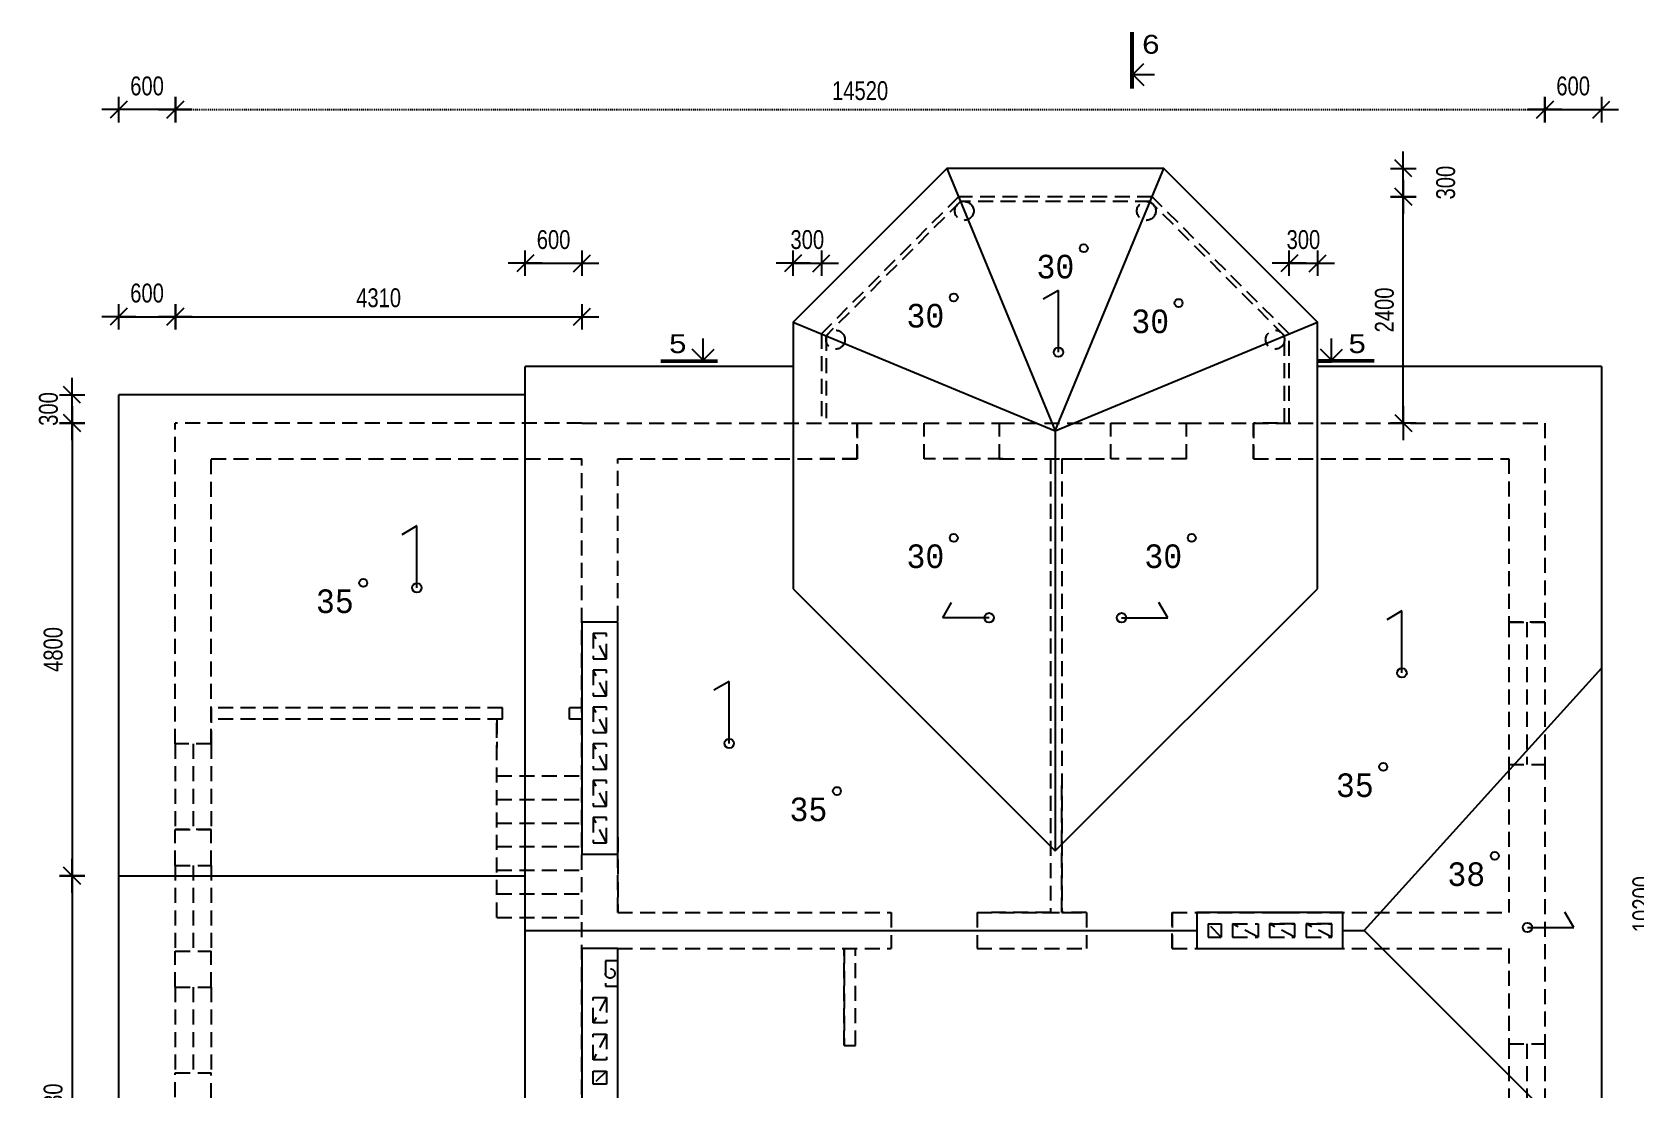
# Model space of a CAD drawing. Extents: x 3578 to 5591, y 95 to 458.
# Drawn here: x 4803.6 to 4973.6, y 181.2 to 293.4 of the extents above; entities that cross this region are included whole.
import ezdxf

# ---------------------------------------------------------------- set-up
doc = ezdxf.new("R2010")
doc.units = 0
doc.header["$MEASUREMENT"] = 0
doc.linetypes.add('HIDDEN2', pattern=[4.7625, 3.175, -1.5875])
doc.layers.get('0').update_dxf_attribs({"linetype": 'CONTINUOUS'})
doc.layers.get('DEFPOINTS').update_dxf_attribs({"linetype": 'CONTINUOUS'})
doc.layers.add('Chata', color=7, linetype='CONTINUOUS')
doc.styles.add('RUSS', font='russ', dxfattribs={"width": 0.8})
doc.styles.get("Standard").update_dxf_attribs({"font": 'cour.ttf'})
doc.dimstyles.new('Text 2mm', dxfattribs={"dimtxt": 2, "dimasz": 0.09, "dimexe": 0, "dimexo": 0, "dimgap": 1, "dimtad": 1, "dimdec": 0, "dimlfac": 100, "dimzin": 0, "dimdsep": 46, "dimtxsty": 'RUSS', "dimblk": 'A8MITTA', "dimcen": 3, "dimse1": 1, "dimse2": 1, "dimclrd": 6, "dimclrt": 6, "dimadec": 0, "dimazin": 0, "dimtp": 6, "dimtm": 6, "dimtfac": 1, "dimtdec": 0, "dimtofl": 0, "dimtmove": 2, "dimatfit": 3, "dimldrblk": 'A8MITTA', "dimfxl": 1, "dimtolj": 1, "dimtzin": 0, "dimarcsym": 0})

# ---------------------------------------------------------------- blocks, each defined once
blk = doc.blocks.new('A8MITTA', base_point=(3180, 3140))
for p, q in [((3160, 3140), (3200, 3140)), ((3170, 3130), (3190, 3150)), ((3180, 3155), (3180, 3125))]:
    blk.add_line(p, q)
blk = doc.blocks.new('*D612')
at = {"layer": 'Chata', "color": 6, "linetype": 'HIDDEN2', "lineweight": -2, "ltscale": 0.01, "transparency": 16777216}
blk.add_line((4818.85, 285.17), (4963.87, 285.17), dxfattribs=at)
at = {"layer": 'DEFPOINTS', "color": 0, "linetype": 'HIDDEN2', "ltscale": 0.01, "transparency": 16777216}
for p in [(4963.96, 285.17), (4818.76, 251.93), (4963.96, 251.93)]:
    blk.add_point(p, dxfattribs=at)
at = {"layer": 'Chata', "color": 6, "linetype": 'HIDDEN2', "lineweight": -2, "ltscale": 0.01, "transparency": 16777216, "xscale": 0.09, "yscale": 0.09, "zscale": 0.09, "rotation": 180}
blk.add_blockref('A8MITTA', (4818.76, 285.17), dxfattribs=at)
at = {"layer": 'Chata', "color": 6, "linetype": 'HIDDEN2', "lineweight": -2, "ltscale": 0.01, "transparency": 16777216, "xscale": 0.09, "yscale": 0.09, "zscale": 0.09}
blk.add_blockref('A8MITTA', (4963.96, 285.17), dxfattribs=at)
at = {"layer": 'Chata', "color": 6, "linetype": 'HIDDEN2', "ltscale": 0.01, "transparency": 16777216, "insert": (4891.36, 287.17), "char_height": 2, "attachment_point": 5, "style": 'RUSS'}
blk.add_mtext('\\A1;14520', dxfattribs=at)
blk = doc.blocks.new('*D613')
at = {"layer": 'Chata', "color": 6, "linetype": 'HIDDEN2', "lineweight": -2, "ltscale": 0.01, "transparency": 16777216}
blk.add_line((4801.16, 251.84), (4801.16, 155.22), dxfattribs=at)
at = {"layer": 'DEFPOINTS', "color": 0, "linetype": 'HIDDEN2', "ltscale": 0.01, "transparency": 16777216}
for p in [(4818.76, 251.93), (4801.16, 155.13), (4818.76, 155.13)]:
    blk.add_point(p, dxfattribs=at)
at = {"layer": 'Chata', "color": 6, "linetype": 'HIDDEN2', "lineweight": -2, "ltscale": 0.01, "transparency": 16777216, "xscale": 0.09, "yscale": 0.09, "zscale": 0.09}
for p, rotation in [((4801.16, 251.93), 90), ((4801.16, 155.13), 270)]:
    blk.add_blockref('A8MITTA', p, dxfattribs=dict(at, rotation=rotation))
at = {"layer": 'Chata', "color": 6, "linetype": 'HIDDEN2', "ltscale": 0.01, "transparency": 16777216, "insert": (4799.16, 203.53), "char_height": 2, "attachment_point": 5, "rotation": 90, "style": 'RUSS'}
blk.add_mtext('\\A1;9680', dxfattribs=at)
blk = doc.blocks.new('*D614')
at = {"layer": 'Chata', "color": 6, "linetype": 'HIDDEN2', "lineweight": -2, "ltscale": 0.01, "transparency": 16777216}
blk.add_line((4801.16, 252.02), (4801.16, 275.84), dxfattribs=at)
at = {"layer": 'DEFPOINTS', "color": 0, "linetype": 'HIDDEN2', "ltscale": 0.01, "transparency": 16777216}
for p in [(4801.16, 275.93), (4901.78, 275.93), (4887.26, 251.93)]:
    blk.add_point(p, dxfattribs=at)
at = {"layer": 'Chata', "color": 6, "linetype": 'HIDDEN2', "lineweight": -2, "ltscale": 0.01, "transparency": 16777216, "xscale": 0.09, "yscale": 0.09, "zscale": 0.09}
for p, rotation in [((4801.16, 275.93), 90), ((4801.16, 251.93), 270)]:
    blk.add_blockref('A8MITTA', p, dxfattribs=dict(at, rotation=rotation))
at = {"layer": 'Chata', "color": 6, "linetype": 'HIDDEN2', "ltscale": 0.01, "transparency": 16777216, "insert": (4799.16, 263.93), "char_height": 2, "attachment_point": 5, "rotation": 90, "style": 'RUSS'}
blk.add_mtext('\\A1;2400', dxfattribs=at)
blk = doc.blocks.new('*D615')
at = {"color": 6, "lineweight": -2, "ltscale": 0.01, "transparency": 16777216}
blk.add_line((4818.67, 285.17), (4812.85, 285.17), dxfattribs=at)
at = {"layer": 'DEFPOINTS', "color": 0, "ltscale": 0.01, "transparency": 16777216}
for p in [(4812.76, 285.17), (4812.76, 251.93), (4818.76, 251.93)]:
    blk.add_point(p, dxfattribs=at)
at = {"color": 6, "lineweight": -2, "ltscale": 0.01, "transparency": 16777216, "xscale": 0.09, "yscale": 0.09, "zscale": 0.09, "rotation": 180}
blk.add_blockref('A8MITTA', (4812.76, 285.17), dxfattribs=at)
at = {"color": 6, "lineweight": -2, "ltscale": 0.01, "transparency": 16777216, "xscale": 0.09, "yscale": 0.09, "zscale": 0.09}
blk.add_blockref('A8MITTA', (4818.76, 285.17), dxfattribs=at)
at = {"color": 6, "ltscale": 0.01, "transparency": 16777216, "insert": (4815.76, 287.67), "char_height": 2, "attachment_point": 5, "style": 'RUSS'}
blk.add_mtext('\\A1;600', dxfattribs=at)
blk = doc.blocks.new('*D616')
at = {"color": 6, "lineweight": -2, "ltscale": 0.01, "transparency": 16777216}
blk.add_line((4807.81, 251.84), (4807.81, 204.02), dxfattribs=at)
at = {"layer": 'DEFPOINTS', "color": 0, "ltscale": 0.01, "transparency": 16777216}
for p in [(4818.76, 251.93), (4807.81, 203.93), (4812.76, 203.93)]:
    blk.add_point(p, dxfattribs=at)
at = {"color": 6, "lineweight": -2, "ltscale": 0.01, "transparency": 16777216, "xscale": 0.09, "yscale": 0.09, "zscale": 0.09}
for p, rotation in [((4807.81, 251.93), 90), ((4807.81, 203.93), 270)]:
    blk.add_blockref('A8MITTA', p, dxfattribs=dict(at, rotation=rotation))
at = {"color": 6, "ltscale": 0.01, "transparency": 16777216, "insert": (4805.81, 227.93), "char_height": 2, "attachment_point": 5, "rotation": 90, "style": 'RUSS'}
blk.add_mtext('\\A1;4800', dxfattribs=at)
blk = doc.blocks.new('*D617')
at = {"color": 6, "lineweight": -2, "ltscale": 0.01, "transparency": 16777216}
blk.add_line((4807.81, 252.02), (4807.81, 254.84), dxfattribs=at)
at = {"layer": 'DEFPOINTS', "color": 0, "ltscale": 0.01, "transparency": 16777216}
for p in [(4807.81, 254.93), (4812.76, 254.93), (4818.76, 251.93)]:
    blk.add_point(p, dxfattribs=at)
at = {"color": 6, "lineweight": -2, "ltscale": 0.01, "transparency": 16777216, "xscale": 0.09, "yscale": 0.09, "zscale": 0.09}
for p, rotation in [((4807.81, 254.93), 90), ((4807.81, 251.93), 270)]:
    blk.add_blockref('A8MITTA', p, dxfattribs=dict(at, rotation=rotation))
at = {"color": 6, "ltscale": 0.01, "transparency": 16777216, "insert": (4805.31, 253.43), "char_height": 2, "attachment_point": 5, "rotation": 90, "style": 'RUSS'}
blk.add_mtext('\\A1;300', dxfattribs=at)
blk = doc.blocks.new('*D618')
at = {"color": 6, "lineweight": -2, "ltscale": 0.01, "transparency": 16777216}
blk.add_line((4807.81, 203.84), (4807.81, 155.22), dxfattribs=at)
at = {"layer": 'DEFPOINTS', "color": 0, "ltscale": 0.01, "transparency": 16777216}
for p in [(4812.76, 203.93), (4807.81, 155.13), (4818.76, 155.13)]:
    blk.add_point(p, dxfattribs=at)
at = {"color": 6, "lineweight": -2, "ltscale": 0.01, "transparency": 16777216, "xscale": 0.09, "yscale": 0.09, "zscale": 0.09}
for p, rotation in [((4807.81, 203.93), 90), ((4807.81, 155.13), 270)]:
    blk.add_blockref('A8MITTA', p, dxfattribs=dict(at, rotation=rotation))
at = {"color": 6, "ltscale": 0.01, "transparency": 16777216, "insert": (4805.81, 179.53), "char_height": 2, "attachment_point": 5, "rotation": 90, "style": 'RUSS'}
blk.add_mtext('\\A1;4880', dxfattribs=at)
blk = doc.blocks.new('*D629')
at = {"color": 6, "lineweight": -2, "ltscale": 0.01, "transparency": 16777216}
blk.add_line((4964.05, 285.17), (4969.87, 285.17), dxfattribs=at)
at = {"layer": 'DEFPOINTS', "color": 0, "ltscale": 0.01, "transparency": 16777216}
for p in [(4969.96, 285.17), (4969.96, 257.93), (4963.96, 251.93)]:
    blk.add_point(p, dxfattribs=at)
at = {"color": 6, "lineweight": -2, "ltscale": 0.01, "transparency": 16777216, "xscale": 0.09, "yscale": 0.09, "zscale": 0.09, "rotation": 180}
blk.add_blockref('A8MITTA', (4963.96, 285.17), dxfattribs=at)
at = {"color": 6, "lineweight": -2, "ltscale": 0.01, "transparency": 16777216, "xscale": 0.09, "yscale": 0.09, "zscale": 0.09}
blk.add_blockref('A8MITTA', (4969.96, 285.17), dxfattribs=at)
at = {"color": 6, "ltscale": 0.01, "transparency": 16777216, "insert": (4966.96, 287.67), "char_height": 2, "attachment_point": 5, "style": 'RUSS'}
blk.add_mtext('\\A1;600', dxfattribs=at)
blk = doc.blocks.new('*D631')
at = {"color": 6, "lineweight": -2, "ltscale": 0.01, "transparency": 16777216}
blk.add_line((4976.25, 150.02), (4976.25, 251.84), dxfattribs=at)
at = {"layer": 'DEFPOINTS', "color": 0, "ltscale": 0.01, "transparency": 16777216}
for p in [(4963.96, 251.93), (4976.25, 251.93), (4963.96, 149.93)]:
    blk.add_point(p, dxfattribs=at)
at = {"color": 6, "lineweight": -2, "ltscale": 0.01, "transparency": 16777216, "xscale": 0.09, "yscale": 0.09, "zscale": 0.09}
for p, rotation in [((4976.25, 251.93), 90), ((4976.25, 149.93), 270)]:
    blk.add_blockref('A8MITTA', p, dxfattribs=dict(at, rotation=rotation))
at = {"color": 6, "ltscale": 0.01, "transparency": 16777216, "insert": (4974.25, 200.93), "char_height": 2, "attachment_point": 5, "rotation": 90, "style": 'RUSS'}
blk.add_mtext('\\A1;10200', dxfattribs=at)
blk = doc.blocks.new('*D632')
at = {"color": 6, "lineweight": -2, "ltscale": 0.01, "transparency": 16777216}
blk.add_line((4976.25, 252.02), (4976.25, 257.84), dxfattribs=at)
at = {"layer": 'DEFPOINTS', "color": 0, "ltscale": 0.01, "transparency": 16777216}
for p in [(4969.96, 257.93), (4976.25, 257.93), (4963.96, 251.93)]:
    blk.add_point(p, dxfattribs=at)
at = {"color": 6, "lineweight": -2, "ltscale": 0.01, "transparency": 16777216, "xscale": 0.09, "yscale": 0.09, "zscale": 0.09}
for p, rotation in [((4976.25, 257.93), 90), ((4976.25, 251.93), 270)]:
    blk.add_blockref('A8MITTA', p, dxfattribs=dict(at, rotation=rotation))
at = {"color": 6, "ltscale": 0.01, "transparency": 16777216, "insert": (4980.75, 254.93), "char_height": 2, "attachment_point": 5, "rotation": 90, "style": 'RUSS'}
blk.add_mtext('\\A1;600', dxfattribs=at)
blk = doc.blocks.new('*D633')
at = {"color": 6, "lineweight": -2, "ltscale": 0.01, "transparency": 16777216}
blk.add_line((4948.95, 276.02), (4948.95, 278.84), dxfattribs=at)
at = {"layer": 'DEFPOINTS', "color": 0, "ltscale": 0.01, "transparency": 16777216}
for p in [(4923.57, 278.93), (4948.95, 278.93), (4922.33, 275.93)]:
    blk.add_point(p, dxfattribs=at)
at = {"color": 6, "lineweight": -2, "ltscale": 0.01, "transparency": 16777216, "xscale": 0.09, "yscale": 0.09, "zscale": 0.09}
for p, rotation in [((4948.95, 278.93), 90), ((4948.95, 275.93), 270)]:
    blk.add_blockref('A8MITTA', p, dxfattribs=dict(at, rotation=rotation))
at = {"color": 6, "ltscale": 0.01, "transparency": 16777216, "insert": (4953.45, 277.43), "char_height": 2, "attachment_point": 5, "rotation": 90, "style": 'RUSS'}
blk.add_mtext('\\A1;300', dxfattribs=at)
blk = doc.blocks.new('*D634')
at = {"color": 6, "lineweight": -2, "ltscale": 0.01, "transparency": 16777216}
blk.add_line((4948.95, 252.02), (4948.95, 275.84), dxfattribs=at)
at = {"layer": 'DEFPOINTS', "color": 0, "ltscale": 0.01, "transparency": 16777216}
for p in [(4922.33, 275.93), (4948.95, 275.93), (4936.86, 251.93)]:
    blk.add_point(p, dxfattribs=at)
at = {"color": 6, "lineweight": -2, "ltscale": 0.01, "transparency": 16777216, "xscale": 0.09, "yscale": 0.09, "zscale": 0.09}
for p, rotation in [((4948.95, 275.93), 90), ((4948.95, 251.93), 270)]:
    blk.add_blockref('A8MITTA', p, dxfattribs=dict(at, rotation=rotation))
at = {"color": 6, "ltscale": 0.01, "transparency": 16777216, "insert": (4946.95, 263.93), "char_height": 2, "attachment_point": 5, "rotation": 90, "style": 'RUSS'}
blk.add_mtext('\\A1;2400', dxfattribs=at)
blk = doc.blocks.new('*D635')
at = {"color": 6, "lineweight": -2, "ltscale": 0.01, "transparency": 16777216}
blk.add_line((4884.35, 268.88), (4887.17, 268.88), dxfattribs=at)
at = {"layer": 'DEFPOINTS', "color": 0, "ltscale": 0.01, "transparency": 16777216}
for p in [(4887.26, 268.88), (4884.26, 262.64), (4887.26, 261.4)]:
    blk.add_point(p, dxfattribs=at)
at = {"color": 6, "lineweight": -2, "ltscale": 0.01, "transparency": 16777216, "xscale": 0.09, "yscale": 0.09, "zscale": 0.09, "rotation": 180}
blk.add_blockref('A8MITTA', (4884.26, 268.88), dxfattribs=at)
at = {"color": 6, "lineweight": -2, "ltscale": 0.01, "transparency": 16777216, "xscale": 0.09, "yscale": 0.09, "zscale": 0.09}
blk.add_blockref('A8MITTA', (4887.26, 268.88), dxfattribs=at)
at = {"color": 6, "ltscale": 0.01, "transparency": 16777216, "insert": (4885.76, 271.38), "char_height": 2, "attachment_point": 5, "style": 'RUSS'}
blk.add_mtext('\\A1;300', dxfattribs=at)
blk = doc.blocks.new('*D636')
at = {"color": 6, "lineweight": -2, "ltscale": 0.01, "transparency": 16777216}
blk.add_line((4936.95, 268.88), (4939.77, 268.88), dxfattribs=at)
at = {"layer": 'DEFPOINTS', "color": 0, "ltscale": 0.01, "transparency": 16777216}
for p in [(4939.86, 268.88), (4936.86, 251.93), (4939.86, 251.93)]:
    blk.add_point(p, dxfattribs=at)
at = {"color": 6, "lineweight": -2, "ltscale": 0.01, "transparency": 16777216, "xscale": 0.09, "yscale": 0.09, "zscale": 0.09, "rotation": 180}
blk.add_blockref('A8MITTA', (4936.86, 268.88), dxfattribs=at)
at = {"color": 6, "lineweight": -2, "ltscale": 0.01, "transparency": 16777216, "xscale": 0.09, "yscale": 0.09, "zscale": 0.09}
blk.add_blockref('A8MITTA', (4939.86, 268.88), dxfattribs=at)
at = {"color": 6, "ltscale": 0.01, "transparency": 16777216, "insert": (4938.36, 271.38), "char_height": 2, "attachment_point": 5, "style": 'RUSS'}
blk.add_mtext('\\A1;300', dxfattribs=at)
blk = doc.blocks.new('*D637')
at = {"color": 6, "lineweight": -2, "ltscale": 0.01, "transparency": 16777216}
blk.add_line((4855.95, 268.88), (4861.77, 268.88), dxfattribs=at)
at = {"layer": 'DEFPOINTS', "color": 0, "ltscale": 0.01, "transparency": 16777216}
for p in [(4861.86, 268.88), (4855.86, 257.93), (4861.86, 248.13)]:
    blk.add_point(p, dxfattribs=at)
at = {"color": 6, "lineweight": -2, "ltscale": 0.01, "transparency": 16777216, "xscale": 0.09, "yscale": 0.09, "zscale": 0.09, "rotation": 180}
blk.add_blockref('A8MITTA', (4855.86, 268.88), dxfattribs=at)
at = {"color": 6, "lineweight": -2, "ltscale": 0.01, "transparency": 16777216, "xscale": 0.09, "yscale": 0.09, "zscale": 0.09}
blk.add_blockref('A8MITTA', (4861.86, 268.88), dxfattribs=at)
at = {"color": 6, "ltscale": 0.01, "transparency": 16777216, "insert": (4858.86, 271.38), "char_height": 2, "attachment_point": 5, "style": 'RUSS'}
blk.add_mtext('\\A1;600', dxfattribs=at)
blk = doc.blocks.new('*D638')
at = {"color": 6, "lineweight": -2, "ltscale": 0.01, "transparency": 16777216}
blk.add_line((4812.85, 263.21), (4818.67, 263.21), dxfattribs=at)
at = {"layer": 'DEFPOINTS', "color": 0, "ltscale": 0.01, "transparency": 16777216}
for p in [(4818.76, 263.21), (4812.76, 254.93), (4818.76, 251.93)]:
    blk.add_point(p, dxfattribs=at)
at = {"color": 6, "lineweight": -2, "ltscale": 0.01, "transparency": 16777216, "xscale": 0.09, "yscale": 0.09, "zscale": 0.09, "rotation": 180}
blk.add_blockref('A8MITTA', (4812.76, 263.21), dxfattribs=at)
at = {"color": 6, "lineweight": -2, "ltscale": 0.01, "transparency": 16777216, "xscale": 0.09, "yscale": 0.09, "zscale": 0.09}
blk.add_blockref('A8MITTA', (4818.76, 263.21), dxfattribs=at)
at = {"color": 6, "ltscale": 0.01, "transparency": 16777216, "insert": (4815.76, 265.71), "char_height": 2, "attachment_point": 5, "style": 'RUSS'}
blk.add_mtext('\\A1;600', dxfattribs=at)
blk = doc.blocks.new('*D639')
at = {"color": 6, "lineweight": -2, "ltscale": 0.01, "transparency": 16777216}
blk.add_line((4818.85, 263.21), (4861.77, 263.21), dxfattribs=at)
at = {"layer": 'DEFPOINTS', "color": 0, "ltscale": 0.01, "transparency": 16777216}
for p in [(4861.86, 263.21), (4818.76, 251.93), (4861.86, 248.13)]:
    blk.add_point(p, dxfattribs=at)
at = {"color": 6, "lineweight": -2, "ltscale": 0.01, "transparency": 16777216, "xscale": 0.09, "yscale": 0.09, "zscale": 0.09, "rotation": 180}
blk.add_blockref('A8MITTA', (4818.76, 263.21), dxfattribs=at)
at = {"color": 6, "lineweight": -2, "ltscale": 0.01, "transparency": 16777216, "xscale": 0.09, "yscale": 0.09, "zscale": 0.09}
blk.add_blockref('A8MITTA', (4861.86, 263.21), dxfattribs=at)
at = {"color": 6, "ltscale": 0.01, "transparency": 16777216, "insert": (4840.31, 265.21), "char_height": 2, "attachment_point": 5, "style": 'RUSS'}
blk.add_mtext('\\A1;4310', dxfattribs=at)

msp = doc.modelspace()

# ---------------------------------------------------------------- linework, layer by layer
at = {"ltscale": 0.01}
for p, q in [((4900.541, 278.928), (4912.056, 251.128)), ((4912.056, 251.128), (4923.571, 278.928)), ((4912.392, 266.01), (4910.778, 265.078)), ((4912.392, 259.445), (4912.392, 266.01)), ((4884.256, 262.643), (4912.056, 251.128)), ((4912.056, 251.128), (4939.856, 262.643)), ((4855.856, 143.928), (4855.856, 257.928)), ((4884.256, 257.928), (4855.856, 257.928)), ((4969.956, 257.928), (4939.856, 257.928)), ((4969.956, 257.928), (4969.956, 143.928)), ((4812.756, 152.128), (4812.756, 254.928)), ((4855.856, 254.928), (4812.756, 254.928)), ((4912.056, 251.128), (4912.056, 206.568)), ((4844.375, 241.033), (4842.761, 240.101)), ((4844.375, 234.469), (4844.375, 241.033)), ((4884.256, 234.368), (4912.056, 206.568)), ((4912.056, 206.568), (4939.856, 234.368)), ((4900.131, 231.298), (4901.063, 232.912)), ((4905.031, 231.298), (4900.131, 231.298)), ((4919.082, 231.298), (4923.981, 231.298)), ((4923.981, 231.298), (4923.049, 232.912)), ((4948.808, 232.015), (4947.194, 231.083)), ((4948.808, 225.45), (4948.808, 232.015)), ((4877.479, 224.532), (4875.864, 223.6)), ((4877.479, 217.967), (4877.479, 224.532)), ((4969.956, 225.957), (4944.813, 198.128)), ((4812.756, 203.928), (4855.856, 203.928)), ((4967.017, 198.458), (4966.085, 200.072)), ((4855.856, 198.128), (4927.056, 198.128)), ((4942.556, 198.128), (4944.813, 198.128)), ((4969.956, 172.985), (4944.813, 198.128)), ((4962.117, 198.458), (4967.017, 198.458))]:
    msp.add_line(p, q, dxfattribs=at)
msp.add_lwpolyline([(4939.856, 234.368), (4939.856, 262.643), (4923.571, 278.928), (4900.541, 278.928), (4884.256, 262.643), (4884.256, 234.368)], dxfattribs=at)
for points in [[(4865.656, 206.228), (4865.656, 230.828), (4861.856, 230.828), (4861.856, 206.228)], [(4927.056, 196.228), (4942.556, 196.228), (4942.556, 200.028), (4927.056, 200.028)], [(4865.658, 178.028), (4865.658, 196.228), (4861.858, 196.228), (4861.858, 178.028)]]:
    msp.add_lwpolyline(points, close=True, dxfattribs=at)
for centre, radius in [((4915.078, 270.471), 0.424), ((4901.293, 265.264), 0.424), ((4925.132, 264.666), 0.424), ((4912.392, 259.445), 0.5), ((4901.293, 239.761), 0.424), ((4926.516, 239.761), 0.424), ((4838.684, 234.989), 0.424), ((4844.375, 234.469), 0.5), ((4905.031, 231.298), 0.5), ((4919.082, 231.298), 0.5), ((4948.808, 225.45), 0.5), ((4877.479, 217.967), 0.5), ((4946.826, 215.482), 0.424), ((4888.893, 212.922), 0.424), ((4958.642, 206.049), 0.424), ((4962.117, 198.458), 0.5)]:
    msp.add_circle(centre, radius, dxfattribs=at)
at = {"layer": 'Chata', "ltscale": 0.01}
for p, q in [((4920.068, 293.394), (4920.068, 287.394)), ((4920.268, 293.394), (4920.268, 287.394)), ((4920.268, 288.894), (4921.433, 290.059)), ((4920.268, 287.394), (4920.268, 288.894)), ((4920.268, 288.894), (4921.433, 287.729)), ((4920.268, 288.894), (4922.558, 288.894)), ((4874.733, 258.612), (4874.733, 260.903)), ((4941.348, 258.612), (4941.348, 260.903)), ((4870.233, 258.612), (4876.233, 258.612)), ((4874.733, 258.612), (4873.568, 259.777)), ((4874.733, 258.612), (4875.898, 259.777)), ((4945.848, 258.612), (4939.848, 258.612)), ((4941.348, 258.612), (4940.183, 259.777)), ((4941.348, 258.612), (4942.513, 259.777)), ((4870.233, 258.412), (4876.233, 258.412)), ((4876.233, 258.412), (4874.733, 258.412)), ((4945.848, 258.412), (4939.848, 258.412)), ((4939.848, 258.412), (4941.348, 258.412))]:
    msp.add_line(p, q, dxfattribs=at)
at = {"layer": 'Chata', "color": 1, "linetype": 'HIDDEN2', "ltscale": 0.5}
for p, q in [((4818.756, 217.928), (4818.756, 251.928)), ((4861.856, 251.928), (4818.756, 251.928)), ((4861.856, 251.928), (4891.056, 251.928)), ((4861.856, 251.928), (4861.856, 251.928)), ((4888.456, 251.928), (4891.056, 251.928)), ((4891.056, 248.128), (4891.056, 251.928)), ((4891.056, 251.928), (4898.156, 251.928)), ((4891.056, 251.928), (4891.056, 248.128)), ((4898.156, 248.128), (4898.156, 251.928)), ((4898.156, 251.928), (4906.156, 251.928)), ((4906.156, 251.928), (4917.956, 251.928)), ((4906.156, 248.128), (4906.156, 251.928)), ((4917.956, 248.128), (4917.956, 251.928)), ((4917.956, 251.928), (4925.956, 251.928)), ((4925.956, 248.128), (4925.956, 251.928)), ((4925.956, 251.928), (4933.056, 251.928)), ((4933.056, 248.128), (4933.056, 251.928)), ((4933.056, 251.928), (4963.956, 251.928)), ((4935.656, 251.928), (4933.056, 251.928)), ((4933.056, 251.928), (4933.056, 248.128)), ((4963.956, 251.928), (4963.956, 230.828)), ((4822.556, 217.928), (4822.556, 248.128)), ((4822.556, 248.128), (4861.856, 248.128)), ((4861.856, 171.228), (4861.856, 248.128)), ((4865.656, 248.128), (4891.056, 248.128)), ((4865.656, 200.028), (4865.656, 248.128)), ((4865.656, 248.128), (4872.156, 248.128)), ((4891.056, 248.128), (4886.856, 248.128)), ((4906.506, 248.128), (4898.156, 248.128)), ((4906.156, 248.128), (4917.956, 248.128)), ((4911.556, 248.128), (4911.556, 200.028)), ((4912.756, 248.128), (4912.756, 200.028)), ((4912.756, 248.128), (4917.456, 248.128)), ((4925.956, 248.128), (4917.956, 248.128)), ((4933.056, 248.128), (4960.156, 248.128)), ((4960.156, 248.128), (4960.156, 230.828)), ((4864.456, 226.928), (4863.056, 229.628)), ((4963.956, 230.828), (4960.156, 230.828)), ((4960.156, 230.828), (4963.956, 230.828)), ((4960.156, 230.828), (4960.156, 215.728)), ((4962.056, 230.828), (4962.056, 215.728)), ((4963.956, 230.828), (4963.956, 215.728)), ((4864.456, 223.028), (4863.056, 225.728)), ((4822.556, 221.728), (4822.556, 217.928)), ((4853.456, 221.728), (4822.556, 221.728)), ((4853.456, 220.528), (4853.456, 221.728)), ((4861.856, 221.728), (4860.556, 221.728)), ((4860.556, 220.528), (4860.556, 221.728)), ((4864.456, 219.128), (4863.056, 221.828)), ((4853.456, 220.528), (4822.556, 220.528)), ((4852.856, 199.528), (4852.856, 220.528)), ((4852.856, 220.528), (4852.856, 217.528)), ((4861.856, 220.528), (4860.556, 220.528)), ((4861.856, 220.528), (4860.556, 220.528)), ((4822.556, 217.928), (4818.756, 217.928)), ((4818.756, 217.928), (4818.756, 208.828)), ((4820.656, 217.928), (4820.656, 208.828)), ((4822.556, 217.928), (4822.556, 208.828)), ((4864.456, 215.228), (4863.056, 217.928)), ((4852.856, 214.528), (4861.856, 214.528)), ((4960.156, 215.728), (4963.956, 215.728)), ((4960.156, 215.728), (4960.156, 200.028)), ((4963.956, 215.728), (4963.956, 186.128)), ((4864.456, 211.328), (4863.056, 214.028)), ((4912.756, 200.028), (4912.756, 214.028)), ((4852.856, 212.028), (4861.856, 212.028)), ((4852.856, 209.528), (4861.856, 209.528)), ((4864.456, 207.428), (4863.056, 210.128)), ((4818.756, 205.028), (4818.756, 208.828)), ((4822.556, 208.828), (4818.756, 208.828)), ((4818.756, 208.828), (4822.556, 208.828)), ((4822.556, 205.028), (4822.556, 208.828)), ((4865.656, 208.028), (4865.656, 200.028)), ((4865.656, 208.028), (4865.656, 200.028)), ((4852.856, 207.028), (4861.856, 207.028)), ((4818.756, 205.028), (4822.556, 205.028)), ((4818.756, 205.028), (4818.756, 195.928)), ((4820.656, 205.028), (4820.656, 195.928)), ((4822.556, 205.028), (4822.556, 195.928)), ((4852.856, 204.528), (4861.856, 204.528)), ((4852.856, 202.028), (4861.856, 202.028)), ((4852.856, 199.528), (4861.856, 199.528)), ((4865.656, 200.028), (4894.656, 200.028)), ((4865.656, 200.028), (4894.656, 200.028)), ((4865.656, 200.028), (4871.656, 200.028)), ((4894.656, 200.028), (4894.656, 196.228)), ((4903.756, 200.028), (4903.756, 196.228)), ((4903.756, 200.028), (4915.356, 200.028)), ((4903.756, 200.028), (4903.756, 196.228)), ((4911.556, 200.028), (4905.306, 200.028)), ((4910.713, 200.028), (4911.591, 200.028)), ((4915.356, 200.028), (4912.756, 200.028)), ((4912.756, 200.028), (4914.206, 200.028)), ((4915.356, 200.028), (4915.356, 196.228)), ((4924.456, 200.028), (4960.156, 200.028)), ((4924.456, 200.028), (4924.456, 196.228)), ((4924.456, 200.028), (4924.456, 196.228)), ((4924.456, 196.228), (4924.456, 200.028)), ((4934.756, 200.028), (4937.456, 200.028)), ((4935.986, 200.028), (4937.456, 200.028)), ((4929.656, 197.428), (4928.256, 198.828)), ((4928.256, 198.828), (4928.256, 197.428)), ((4928.256, 198.828), (4929.656, 198.828)), ((4928.256, 197.428), (4929.656, 197.428)), ((4929.656, 198.828), (4929.656, 197.428)), ((4933.556, 197.428), (4930.856, 198.828)), ((4930.856, 198.828), (4930.856, 197.428)), ((4930.856, 198.828), (4933.556, 198.828)), ((4930.856, 197.428), (4933.556, 197.428)), ((4933.556, 198.828), (4933.556, 197.428)), ((4937.456, 197.428), (4934.756, 198.828)), ((4934.756, 198.828), (4937.456, 198.828)), ((4934.756, 197.428), (4937.456, 197.428)), ((4941.356, 197.428), (4938.656, 198.828)), ((4938.656, 198.828), (4941.356, 198.828)), ((4938.656, 197.428), (4941.356, 197.428)), ((4818.756, 192.128), (4818.756, 195.928)), ((4818.756, 195.928), (4822.556, 195.928)), ((4822.556, 192.128), (4822.556, 195.928)), ((4865.656, 196.228), (4894.656, 196.228)), ((4865.656, 196.228), (4870.856, 196.228)), ((4865.656, 194.928), (4865.656, 196.228)), ((4889.656, 196.228), (4889.656, 185.928)), ((4889.656, 185.928), (4889.656, 196.228)), ((4890.856, 185.928), (4890.856, 196.228)), ((4903.756, 196.228), (4915.356, 196.228)), ((4924.456, 196.228), (4960.156, 196.228)), ((4924.456, 196.228), (4924.456, 196.228)), ((4960.156, 196.228), (4960.156, 186.128)), ((4960.156, 196.228), (4960.156, 190.128)), ((4865.656, 194.928), (4864.355, 194.928)), ((4864.355, 194.928), (4864.355, 192.228)), ((4864.355, 192.228), (4865.656, 192.228)), ((4865.656, 171.228), (4865.656, 192.228)), ((4818.756, 192.128), (4822.556, 192.128)), ((4818.756, 192.128), (4822.556, 192.128)), ((4818.756, 192.128), (4818.756, 183.028)), ((4820.656, 192.128), (4820.656, 183.028)), ((4822.556, 192.128), (4822.556, 183.028)), ((4864.456, 191.028), (4863.056, 188.328)), ((4864.456, 187.128), (4863.056, 184.428)), ((4889.656, 185.928), (4890.856, 185.928)), ((4960.156, 186.128), (4963.956, 186.128)), ((4960.156, 186.128), (4960.156, 171.028)), ((4962.056, 186.128), (4962.056, 171.028)), ((4963.956, 186.128), (4963.956, 171.028)), ((4818.756, 159.028), (4818.756, 183.028)), ((4818.756, 183.028), (4822.556, 183.028)), ((4822.556, 158.928), (4822.556, 183.028)), ((4864.457, 183.228), (4863.057, 181.828))]:
    msp.add_line(p, q, dxfattribs=at)
for points in [[(4936.856, 251.928), (4936.856, 261.4), (4922.329, 275.928), (4901.784, 275.928), (4887.256, 261.4), (4887.256, 251.928)], [(4936.356, 251.928), (4936.356, 261.193), (4922.121, 275.428), (4901.991, 275.428), (4887.756, 261.193), (4887.756, 251.928)]]:
    msp.add_lwpolyline(points, dxfattribs=at)
for points in [[(4863.056, 226.928), (4864.456, 226.928), (4864.456, 229.628), (4863.056, 229.628)], [(4863.056, 223.028), (4864.456, 223.028), (4864.456, 225.728), (4863.056, 225.728)], [(4863.056, 219.128), (4864.456, 219.128), (4864.456, 221.828), (4863.056, 221.828)], [(4863.056, 215.228), (4864.456, 215.228), (4864.456, 217.928), (4863.056, 217.928)], [(4863.056, 211.328), (4864.456, 211.328), (4864.456, 214.028), (4863.056, 214.028)], [(4863.056, 211.328), (4864.456, 211.328), (4864.456, 214.028), (4863.056, 214.028)], [(4863.056, 207.428), (4864.456, 207.428), (4864.456, 210.128), (4863.056, 210.128)], [(4863.056, 207.428), (4864.456, 207.428), (4864.456, 210.128), (4863.056, 210.128)], [(4934.756, 197.428), (4937.456, 197.428), (4937.456, 198.828), (4934.756, 198.828)], [(4938.656, 197.428), (4941.356, 197.428), (4941.356, 198.828), (4938.656, 198.828)], [(4864.456, 191.028), (4864.456, 188.328), (4863.056, 188.328), (4863.056, 191.028)], [(4864.456, 187.128), (4864.456, 184.428), (4863.056, 184.428), (4863.056, 187.128)], [(4864.457, 183.228), (4864.457, 181.828), (4863.057, 181.828), (4863.057, 183.228)]]:
    msp.add_lwpolyline(points, close=True, dxfattribs=at)
for centre, radius in [((4902.405, 274.428), 1), ((4921.707, 274.428), 1), ((4888.756, 260.779), 1), ((4935.356, 260.779), 1), ((4864.855, 193.578), 0.5)]:
    msp.add_circle(centre, radius, dxfattribs=at)

# ---------------------------------------------------------------- texts
at = {"layer": 'Chata'}
for s, height, width, p in [('6', 2, 0.99, (4921.19, 291.1)), ('30', 2.5, 0.8, (4910.06, 267.277)), ('30', 2.5, 0.8, (4896.276, 262.07)), ('30', 2.5, 0.8, (4920.115, 261.472)), ('30', 2.5, 0.8, (4896.276, 236.567)), ('30', 2.5, 0.8, (4921.498, 236.567)), ('35', 2.5, 0.8, (4833.666, 231.795)), ('35', 2.5, 0.8, (4941.808, 212.288)), ('35', 2.5, 0.8, (4883.876, 209.728)), ('38', 2.5, 0.8, (4953.624, 202.855))]:
    msp.add_text(s, height=height, dxfattribs=dict(at, width=width)).set_placement(p)
at = {"layer": 'Chata', "ltscale": 0.01, "width": 0.99}
for p in [(4871.036, 259.357), (4943.066, 259.357)]:
    msp.add_text('5', height=2, dxfattribs=at).set_placement(p)

# ---------------------------------------------------------------- dimensions: what is measured, and where the dimension line sits
at = {"ltscale": 0.01}
for base, p1, p2, picture, middle in [((4812.756, 285.172), (4818.756, 251.928), (4812.756, 251.928), '*D615', (4815.756, 287.672)), ((4969.956, 285.172), (4963.956, 251.928), (4969.956, 257.928), '*D629', (4966.956, 287.672)), ((4861.856, 268.879), (4855.856, 257.928), (4861.856, 248.128), '*D637', (4858.856, 271.379)), ((4887.256, 268.879), (4884.256, 262.643), (4887.256, 261.4), '*D635', (4885.756, 271.379)), ((4939.856, 268.879), (4936.856, 251.928), (4939.856, 251.928), '*D636', (4938.356, 271.379)), ((4818.756, 263.208), (4812.756, 254.928), (4818.756, 251.928), '*D638', (4815.756, 265.708)), ((4861.856, 263.208), (4818.756, 251.928), (4861.856, 248.128), '*D639', (4840.306, 265.208))]:
    dim = msp.add_linear_dim(base=base, p1=p1, p2=p2, dimstyle='Text 2mm', dxfattribs=at)
    dim.commit()
    dim.dimension.update_dxf_attribs({"geometry": picture, "text_midpoint": middle})
for base, p1, p2, picture, middle in [((4948.946, 278.928), (4922.329, 275.928), (4923.571, 278.928), '*D633', (4953.446, 277.428)), ((4948.946, 275.928), (4936.856, 251.928), (4922.329, 275.928), '*D634', (4946.946, 263.928)), ((4976.253, 257.928), (4963.956, 251.928), (4969.956, 257.928), '*D632', (4980.753, 254.928)), ((4807.811, 254.928), (4818.756, 251.928), (4812.756, 254.928), '*D617', (4805.311, 253.428)), ((4807.811, 203.928), (4818.756, 251.928), (4812.756, 203.928), '*D616', (4805.811, 227.928)), ((4976.253, 251.928), (4963.956, 149.928), (4963.956, 251.928), '*D631', (4974.253, 200.928)), ((4807.811, 155.128), (4812.756, 203.928), (4818.756, 155.128), '*D618', (4805.811, 179.528))]:
    dim = msp.add_linear_dim(base=base, p1=p1, p2=p2, angle=90, dimstyle='Text 2mm', dxfattribs=at)
    dim.commit()
    dim.dimension.update_dxf_attribs({"geometry": picture, "text_midpoint": middle})
at = {"layer": 'Chata', "color": 1, "linetype": 'HIDDEN2', "ltscale": 0.5}
dim = msp.add_linear_dim(base=(4963.956, 285.172), p1=(4818.756, 251.928), p2=(4963.956, 251.928), dimstyle='Text 2mm', dxfattribs=at)
dim.commit()
dim.dimension.update_dxf_attribs({"geometry": '*D612', "text_midpoint": (4891.356, 287.172)})
for base, p1, p2, picture, middle in [((4801.158, 275.928), (4887.256, 251.928), (4901.784, 275.928), '*D614', (4799.158, 263.928)), ((4801.158, 155.128), (4818.756, 251.928), (4818.756, 155.128), '*D613', (4799.158, 203.528))]:
    dim = msp.add_linear_dim(base=base, p1=p1, p2=p2, angle=90, dimstyle='Text 2mm', dxfattribs=at)
    dim.commit()
    dim.dimension.update_dxf_attribs({"geometry": picture, "text_midpoint": middle})

doc.saveas('drawing.dxf')
